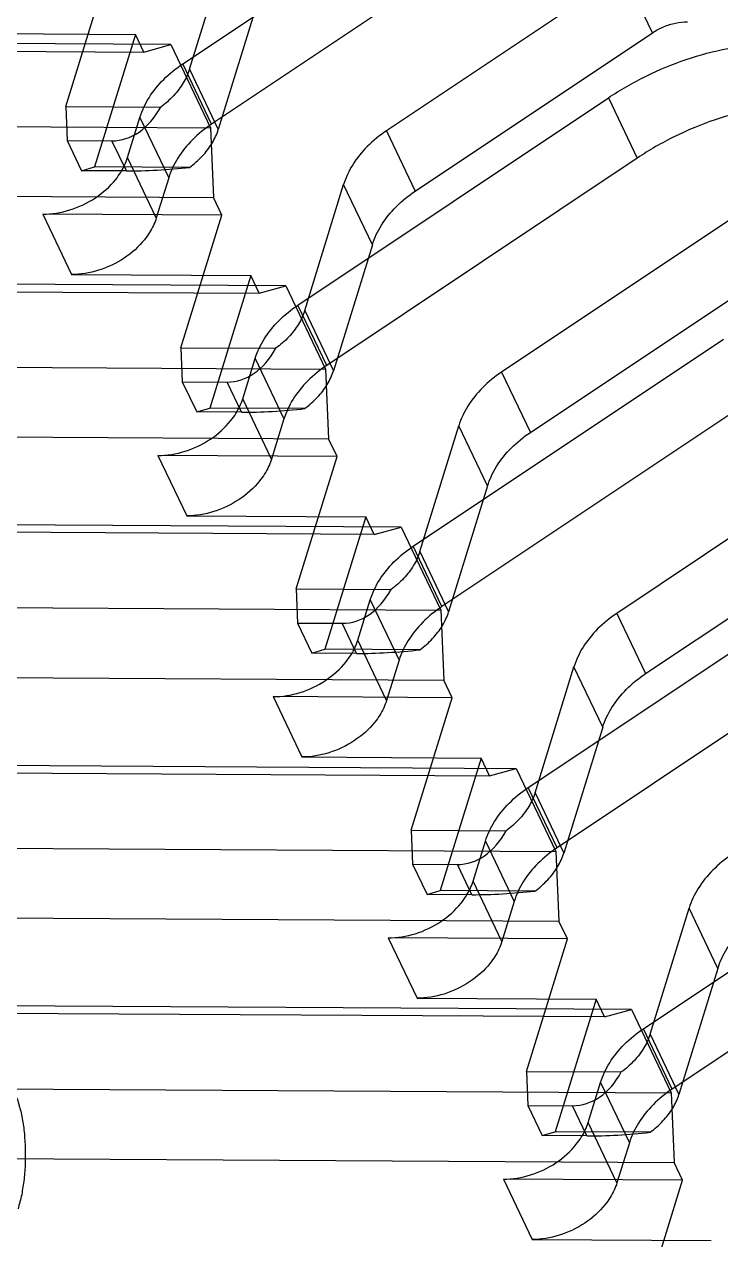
# Model space of a CAD drawing. Header units: millimetres. Extents: x 753 to 1632, y 352 to 973.
# Drawn here: x 1229.919 to 1231.356, y 774.433 to 776.938 of the extents above; entities that cross this region are included whole.
import ezdxf

# ---------------------------------------------------------------- set-up
doc = ezdxf.new("R2010")
doc.units = ezdxf.units.MM
doc.header["$LTSCALE"] = 30.734
doc.layers.get('0').update_dxf_attribs({"linetype": 'CONTINUOUS'})
doc.layers.add('CURVES', color=7, linetype='CONTINUOUS')

msp = doc.modelspace()

# ---------------------------------------------------------------- linework, layer by layer
at = {"color": 6, "linetype": 'Continuous'}
for p, q in [((1230.24623, 776.8565), (1230.88656, 777.28374)), ((1230.94594, 777.15942), (1230.30561, 776.73218)), ((1230.26018, 776.84559), (1230.34039, 777.10514)), ((1230.00504, 776.76863), (1230.08941, 777.04163)), ((1231.15556, 777.04481), (1230.66624, 776.71833)), ((1231.21494, 776.92049), (1231.15556, 777.04481)), ((1230.39977, 776.98083), (1230.31956, 776.72127)), ((1230.22146, 776.89609), (1223.86367, 776.9339)), ((1223.80845, 776.9186), (1230.16624, 776.88078)), ((1229.7793, 776.91951), (1230.14879, 776.91732)), ((1230.14879, 776.91732), (1230.06442, 776.64432)), ((1230.16624, 776.88078), (1230.14879, 776.91732)), ((1230.72562, 776.59401), (1231.21494, 776.92049)), ((1230.16624, 776.88078), (1230.22146, 776.89609)), ((1230.22146, 776.89609), (1230.30338, 776.72459)), ((1230.30561, 776.73218), (1230.24623, 776.8565)), ((1230.26018, 776.84559), (1230.31956, 776.72127)), ((1230.48374, 776.35923), (1231.12407, 776.78647)), ((1231.12407, 776.78647), (1231.18345, 776.66215)), ((1223.94559, 776.7624), (1230.30338, 776.72459)), ((1230.00504, 776.76863), (1230.20069, 776.76747)), ((1230.00504, 776.76863), (1230.00779, 776.69839)), ((1230.1323, 776.66324), (1230.15789, 776.74604)), ((1230.15789, 776.74604), (1230.21727, 776.62172)), ((1230.30338, 776.72459), (1230.30947, 776.5809)), ((1230.66624, 776.71833), (1230.72562, 776.59401)), ((1230.00779, 776.69839), (1230.10016, 776.69784)), ((1230.00779, 776.69839), (1230.03747, 776.63623)), ((1230.12985, 776.63568), (1230.10016, 776.69784)), ((1230.19168, 776.53892), (1230.1323, 776.66324)), ((1231.18345, 776.66215), (1230.54312, 776.23491)), ((1230.03747, 776.63623), (1230.06442, 776.64432)), ((1230.12985, 776.63568), (1230.03747, 776.63623)), ((1230.26007, 776.64315), (1230.06442, 776.64432)), ((1223.95168, 776.61871), (1230.30947, 776.5809)), ((1230.21727, 776.62172), (1230.19168, 776.53892)), ((1230.49769, 776.34832), (1230.5779, 776.60787)), ((1230.63728, 776.48356), (1230.5779, 776.60787)), ((1230.32692, 776.54437), (1230.30947, 776.5809)), ((1230.32692, 776.54437), (1229.95743, 776.54656)), ((1229.95743, 776.54656), (1230.01681, 776.42225)), ((1230.24256, 776.27136), (1230.32692, 776.54437)), ((1231.39307, 776.54754), (1230.90376, 776.22106)), ((1230.63728, 776.48356), (1230.55707, 776.22401)), ((1230.45897, 776.39882), (1224.10118, 776.43663)), ((1224.04596, 776.42133), (1230.40375, 776.38351)), ((1230.01681, 776.42225), (1230.3863, 776.42005)), ((1230.3863, 776.42005), (1230.30193, 776.14705)), ((1230.40375, 776.38351), (1230.3863, 776.42005)), ((1230.96313, 776.09675), (1231.45245, 776.42323)), ((1230.40375, 776.38351), (1230.45897, 776.39882)), ((1230.45897, 776.39882), (1230.54089, 776.22732)), ((1230.54312, 776.23491), (1230.48374, 776.35923)), ((1230.49769, 776.34832), (1230.55707, 776.22401)), ((1230.72125, 775.86196), (1231.36158, 776.2892)), ((1224.1831, 776.26513), (1230.54089, 776.22732)), ((1230.24256, 776.27136), (1230.4382, 776.2702)), ((1230.24256, 776.27136), (1230.2453, 776.20112)), ((1230.36981, 776.16597), (1230.3954, 776.24877)), ((1230.3954, 776.24877), (1230.45478, 776.12446)), ((1230.54089, 776.22732), (1230.54698, 776.08363)), ((1230.90376, 776.22106), (1230.96313, 776.09675)), ((1230.2453, 776.20112), (1230.33767, 776.20057)), ((1230.2453, 776.20112), (1230.27499, 776.13896)), ((1230.36736, 776.13841), (1230.33767, 776.20057)), ((1230.42919, 776.04165), (1230.36981, 776.16597)), ((1231.42096, 776.16488), (1230.78063, 775.73764)), ((1230.27499, 776.13896), (1230.30193, 776.14705)), ((1230.36736, 776.13841), (1230.27499, 776.13896)), ((1230.49758, 776.14588), (1230.30193, 776.14705)), ((1224.18919, 776.12145), (1230.54698, 776.08363)), ((1230.45478, 776.12446), (1230.42919, 776.04165)), ((1230.7352, 775.85105), (1230.81541, 776.11061)), ((1230.87479, 775.98629), (1230.81541, 776.11061)), ((1230.56443, 776.0471), (1230.54698, 776.08363)), ((1230.56443, 776.0471), (1230.19494, 776.04929)), ((1230.19494, 776.04929), (1230.25432, 775.92498)), ((1230.48007, 775.7741), (1230.56443, 776.0471)), ((1231.63058, 776.05027), (1231.14127, 775.72379)), ((1230.87479, 775.98629), (1230.79458, 775.72674)), ((1230.69648, 775.90155), (1224.33869, 775.93937)), ((1230.64126, 775.88625), (1224.28347, 775.92406)), ((1230.25432, 775.92498), (1230.62381, 775.92278)), ((1230.62381, 775.92278), (1230.53944, 775.64978)), ((1230.64126, 775.88625), (1230.62381, 775.92278)), ((1231.20064, 775.59948), (1231.68996, 775.92596)), ((1230.64126, 775.88625), (1230.69648, 775.90155)), ((1230.69648, 775.90155), (1230.7784, 775.73005)), ((1230.78063, 775.73764), (1230.72125, 775.86196)), ((1230.7352, 775.85105), (1230.79458, 775.72674)), ((1230.95876, 775.36469), (1231.59909, 775.79193)), ((1224.42061, 775.76787), (1230.7784, 775.73005)), ((1230.48007, 775.7741), (1230.67571, 775.77293)), ((1230.48007, 775.7741), (1230.48281, 775.70385)), ((1230.60732, 775.6687), (1230.63291, 775.7515)), ((1230.63291, 775.7515), (1230.69229, 775.62719)), ((1230.7784, 775.73005), (1230.78449, 775.58636)), ((1230.48281, 775.70385), (1230.57518, 775.7033)), ((1230.48281, 775.70385), (1230.5125, 775.64169)), ((1230.60487, 775.64114), (1230.57518, 775.7033)), ((1231.14127, 775.72379), (1231.20064, 775.59948)), ((1230.6667, 775.54438), (1230.60732, 775.6687)), ((1231.65847, 775.66761), (1231.01814, 775.24038)), ((1230.5125, 775.64169), (1230.53944, 775.64978)), ((1230.60487, 775.64114), (1230.5125, 775.64169)), ((1230.73509, 775.64861), (1230.53944, 775.64978)), ((1224.4267, 775.62418), (1230.78449, 775.58636)), ((1230.69229, 775.62719), (1230.6667, 775.54438)), ((1230.97272, 775.35379), (1231.05292, 775.61334)), ((1231.1123, 775.48902), (1231.05292, 775.61334)), ((1230.80194, 775.54983), (1230.78449, 775.58636)), ((1230.80194, 775.54983), (1230.43245, 775.55203)), ((1230.43245, 775.55203), (1230.49183, 775.42771)), ((1230.71758, 775.27683), (1230.80194, 775.54983)), ((1231.1123, 775.48902), (1231.03209, 775.22947)), ((1224.57621, 775.4421), (1230.934, 775.40428)), ((1230.49183, 775.42771), (1230.86132, 775.42551)), ((1224.52098, 775.42679), (1230.87877, 775.38898)), ((1230.86132, 775.42551), (1230.77696, 775.15251)), ((1230.87877, 775.38898), (1230.86132, 775.42551)), ((1230.87877, 775.38898), (1230.934, 775.40428)), ((1230.934, 775.40428), (1231.01591, 775.23278)), ((1231.01814, 775.24038), (1230.95876, 775.36469)), ((1230.97272, 775.35379), (1231.03209, 775.22947)), ((1231.19628, 774.86743), (1231.8366, 775.29466)), ((1224.65812, 775.2706), (1231.01591, 775.23278)), ((1230.71758, 775.27683), (1230.91323, 775.27566)), ((1230.71758, 775.27683), (1230.72032, 775.20658)), ((1230.84483, 775.17143), (1230.87042, 775.25424)), ((1230.87042, 775.25424), (1230.9298, 775.12992)), ((1231.01591, 775.23278), (1231.022, 775.08909)), ((1230.72032, 775.20658), (1230.81269, 775.20603)), ((1230.72032, 775.20658), (1230.75001, 775.14442)), ((1230.84238, 775.14387), (1230.81269, 775.20603)), ((1230.75001, 775.14442), (1230.77696, 775.15251)), ((1230.9726, 775.15135), (1230.77696, 775.15251)), ((1230.90421, 775.04712), (1230.84483, 775.17143)), ((1231.89598, 775.17034), (1231.25565, 774.74311)), ((1224.66421, 775.12691), (1231.022, 775.08909)), ((1230.84238, 775.14387), (1230.75001, 775.14442)), ((1230.9298, 775.12992), (1230.90421, 775.04712)), ((1231.21023, 774.85652), (1231.29043, 775.11607)), ((1231.34981, 774.99175), (1231.29043, 775.11607)), ((1231.03945, 775.05256), (1231.022, 775.08909)), ((1231.03945, 775.05256), (1230.66996, 775.05476)), ((1230.66996, 775.05476), (1230.72934, 774.93044)), ((1230.95509, 774.77956), (1231.03945, 775.05256)), ((1231.34981, 774.99175), (1231.2696, 774.7322)), ((1231.11628, 774.89171), (1224.75849, 774.92952)), ((1231.17151, 774.90701), (1224.81372, 774.94483)), ((1230.72934, 774.93044), (1231.09883, 774.92824)), ((1231.09883, 774.92824), (1231.01447, 774.65524)), ((1231.11628, 774.89171), (1231.09883, 774.92824)), ((1231.11628, 774.89171), (1231.17151, 774.90701)), ((1231.17151, 774.90701), (1231.25342, 774.73551)), ((1231.25565, 774.74311), (1231.19628, 774.86743)), ((1231.21023, 774.85652), (1231.2696, 774.7322)), ((1230.95509, 774.77956), (1231.15074, 774.77839)), ((1230.95509, 774.77956), (1230.95783, 774.70931)), ((1224.89563, 774.77333), (1231.25342, 774.73551)), ((1231.08234, 774.67416), (1231.10793, 774.75697)), ((1231.10793, 774.75697), (1231.16731, 774.63265)), ((1231.25342, 774.73551), (1231.25951, 774.59182)), ((1230.95783, 774.70931), (1231.0502, 774.70876)), ((1230.95783, 774.70931), (1230.98752, 774.64715)), ((1231.07989, 774.6466), (1231.0502, 774.70876)), ((1230.98752, 774.64715), (1231.01447, 774.65524)), ((1231.21011, 774.65408), (1231.01447, 774.65524)), ((1231.14172, 774.54985), (1231.08234, 774.67416)), ((1224.90172, 774.62964), (1231.25951, 774.59182)), ((1231.07989, 774.6466), (1230.98752, 774.64715)), ((1231.16731, 774.63265), (1231.14172, 774.54985)), ((1231.27696, 774.55529), (1231.25951, 774.59182)), ((1231.27696, 774.55529), (1230.90748, 774.55749)), ((1230.90748, 774.55749), (1230.96685, 774.43317)), ((1231.1926, 774.28229), (1231.27696, 774.55529)), ((1230.96685, 774.43317), (1231.33634, 774.43097))]:
    msp.add_line(p, q, dxfattribs=at)
for centre, major_axis, ratio, start_param, end_param in [((1230.09193, 776.90857), (-0.01538, 0.2105), 0.6553394, -3.1933518, -2.3522832), ((1230.21069, 776.65994), (0.16041, 0.01172), 0.1325221, -2.1086489, -1.2675802), ((1230.32945, 776.41131), (-0.01538, 0.2105), 0.6553394, -3.1933518, -2.3522832), ((1230.4482, 776.16267), (0.16041, 0.01172), 0.1325221, -2.1086489, -1.2675802), ((1230.56696, 775.91404), (-0.01538, 0.2105), 0.6553394, -3.1933518, -2.3522832), ((1230.68571, 775.6654), (0.16041, 0.01172), 0.1325221, -2.1086489, -1.2675802), ((1230.80447, 775.41677), (-0.01538, 0.2105), 0.6553394, -3.1933518, -2.3522832), ((1230.92322, 775.16813), (0.16041, 0.01172), 0.1325221, -2.1086489, -1.2675802), ((1231.04198, 774.9195), (-0.01538, 0.2105), 0.6553394, -3.1933518, -2.3522832), ((1231.16073, 774.67087), (0.16041, 0.01172), 0.1325221, -2.1086489, -1.2675802)]:
    msp.add_ellipse(centre, major_axis=major_axis, ratio=ratio, start_param=start_param, end_param=end_param, dxfattribs=at)
for points, start_tangent, end_tangent in [([(1229.92972, 776.99129), (1229.88781, 776.95328), (1229.83521, 776.92818), (1229.7793, 776.91951)], (-0.6245995, -0.7809452), (-0.9999823, 0.0059479)), ([(1231.21494, 776.92049), (1231.23791, 776.93283), (1231.26261, 776.94052), (1231.28734, 776.94305)], (0.8318392, 0.5550168), (0.9999823, -0.0059479)), ([(1231.12407, 776.78647), (1231.20173, 776.83118), (1231.28467, 776.86545), (1231.37019, 776.88816)], (0.8318392, 0.5550168), (0.9817247, 0.1903069)), ([(1230.15789, 776.74604), (1230.17671, 776.78655), (1230.20685, 776.82423), (1230.24623, 776.8565)], (0.2952474, 0.9554208), (0.8318392, 0.5550168)), ([(1230.26018, 776.84559), (1230.24736, 776.81732), (1230.22713, 776.79075), (1230.20069, 776.76747)], (-0.2952474, -0.9554208), (-0.8081993, -0.5889091)), ([(1231.42957, 776.76384), (1231.34404, 776.74113), (1231.2611, 776.70686), (1231.18345, 776.66215)], (-0.9817247, -0.1903069), (-0.8318392, -0.5550168)), ([(1230.30561, 776.73218), (1230.26623, 776.69991), (1230.23609, 776.66223), (1230.21727, 776.62172)], (-0.8318392, -0.5550168), (-0.2952474, -0.9554208)), ([(1230.26007, 776.64315), (1230.28651, 776.66644), (1230.30674, 776.693), (1230.31956, 776.72127)], (0.8081993, 0.5889091), (0.2952474, 0.9554208)), ([(1230.66624, 776.71833), (1230.62686, 776.68606), (1230.59672, 776.64838), (1230.5779, 776.60787)], (-0.8318392, -0.5550168), (-0.2952474, -0.9554208)), ([(1230.10786, 776.61834), (1230.11818, 776.63285), (1230.12637, 776.64791), (1230.1323, 776.66324)], (0.6245995, 0.7809452), (0.2952474, 0.9554208)), ([(1229.95743, 776.54656), (1230.01333, 776.55523), (1230.06593, 776.58032), (1230.10786, 776.61834)], (0.9999823, -0.0059479), (0.6245995, 0.7809452)), ([(1230.63728, 776.48356), (1230.6561, 776.52406), (1230.68624, 776.56174), (1230.72562, 776.59401)], (0.2952474, 0.9554208), (0.8318392, 0.5550168)), ([(1230.19168, 776.53892), (1230.18575, 776.52359), (1230.17756, 776.50854), (1230.16723, 776.49402)], (-0.2952474, -0.9554208), (-0.6245995, -0.7809452)), ([(1230.16723, 776.49402), (1230.12532, 776.45601), (1230.07272, 776.43092), (1230.01681, 776.42225)], (-0.6245995, -0.7809452), (-0.9999823, 0.0059479)), ([(1230.3954, 776.24877), (1230.41422, 776.28928), (1230.44436, 776.32696), (1230.48374, 776.35923)], (0.2952474, 0.9554208), (0.8318392, 0.5550168)), ([(1230.49769, 776.34832), (1230.48487, 776.32005), (1230.46464, 776.29348), (1230.4382, 776.2702)], (-0.2952474, -0.9554208), (-0.8081993, -0.5889091)), ([(1230.54312, 776.23491), (1230.50374, 776.20264), (1230.4736, 776.16496), (1230.45478, 776.12446)], (-0.8318392, -0.5550168), (-0.2952474, -0.9554208)), ([(1230.49758, 776.14588), (1230.52402, 776.16917), (1230.54425, 776.19573), (1230.55707, 776.22401)], (0.8081993, 0.5889091), (0.2952474, 0.9554208)), ([(1230.90376, 776.22106), (1230.86437, 776.18879), (1230.83424, 776.15111), (1230.81541, 776.11061)], (-0.8318392, -0.5550168), (-0.2952474, -0.9554208)), ([(1230.34537, 776.12107), (1230.35569, 776.13559), (1230.36389, 776.15064), (1230.36981, 776.16597)], (0.6245995, 0.7809452), (0.2952474, 0.9554208)), ([(1230.19494, 776.04929), (1230.25084, 776.05796), (1230.30344, 776.08305), (1230.34537, 776.12107)], (0.9999823, -0.0059479), (0.6245995, 0.7809452)), ([(1230.87479, 775.98629), (1230.89361, 776.0268), (1230.92375, 776.06448), (1230.96313, 776.09675)], (0.2952474, 0.9554208), (0.8318392, 0.5550168)), ([(1230.42919, 776.04165), (1230.42326, 776.02632), (1230.41507, 776.01127), (1230.40475, 775.99675)], (-0.2952474, -0.9554208), (-0.6245995, -0.7809452)), ([(1230.40475, 775.99675), (1230.36283, 775.95874), (1230.31023, 775.93365), (1230.25432, 775.92498)], (-0.6245995, -0.7809452), (-0.9999823, 0.0059479)), ([(1230.63291, 775.7515), (1230.65173, 775.79201), (1230.68187, 775.82969), (1230.72125, 775.86196)], (0.2952474, 0.9554208), (0.8318392, 0.5550168)), ([(1230.7352, 775.85105), (1230.72238, 775.82278), (1230.70215, 775.79622), (1230.67571, 775.77293)], (-0.2952474, -0.9554208), (-0.8081993, -0.5889091)), ([(1230.78063, 775.73764), (1230.74125, 775.70538), (1230.71111, 775.6677), (1230.69229, 775.62719)], (-0.8318392, -0.5550168), (-0.2952474, -0.9554208)), ([(1230.73509, 775.64861), (1230.76153, 775.6719), (1230.78176, 775.69846), (1230.79458, 775.72674)], (0.8081993, 0.5889091), (0.2952474, 0.9554208)), ([(1231.14127, 775.72379), (1231.10188, 775.69152), (1231.07175, 775.65384), (1231.05292, 775.61334)], (-0.8318392, -0.5550168), (-0.2952474, -0.9554208)), ([(1230.58288, 775.6238), (1230.5932, 775.63832), (1230.6014, 775.65337), (1230.60732, 775.6687)], (0.6245995, 0.7809452), (0.2952474, 0.9554208)), ([(1230.43245, 775.55203), (1230.48835, 775.56069), (1230.54095, 775.58579), (1230.58288, 775.6238)], (0.9999823, -0.0059479), (0.6245995, 0.7809452)), ([(1231.1123, 775.48902), (1231.13112, 775.52953), (1231.16126, 775.56721), (1231.20064, 775.59948)], (0.2952474, 0.9554208), (0.8318392, 0.5550168)), ([(1230.6667, 775.54438), (1230.66077, 775.52905), (1230.65258, 775.514), (1230.64226, 775.49948)], (-0.2952474, -0.9554208), (-0.6245995, -0.7809452)), ([(1230.64226, 775.49948), (1230.60034, 775.46148), (1230.54774, 775.43638), (1230.49183, 775.42771)], (-0.6245995, -0.7809452), (-0.9999823, 0.0059479)), ([(1230.87042, 775.25424), (1230.88925, 775.29474), (1230.91938, 775.33242), (1230.95876, 775.36469)], (0.2952474, 0.9554208), (0.8318392, 0.5550168)), ([(1230.97272, 775.35379), (1230.95989, 775.32551), (1230.93966, 775.29895), (1230.91323, 775.27566)], (-0.2952474, -0.9554208), (-0.8081993, -0.5889091)), ([(1231.01814, 775.24038), (1230.97876, 775.20811), (1230.94862, 775.17043), (1230.9298, 775.12992)], (-0.8318392, -0.5550168), (-0.2952474, -0.9554208)), ([(1230.9726, 775.15135), (1230.99904, 775.17463), (1231.01927, 775.20119), (1231.03209, 775.22947)], (0.8081993, 0.5889091), (0.2952474, 0.9554208)), ([(1231.37878, 775.22653), (1231.33939, 775.19426), (1231.30926, 775.15658), (1231.29043, 775.11607)], (-0.8318392, -0.5550168), (-0.2952474, -0.9554208)), ([(1230.82039, 775.12653), (1230.83071, 775.14105), (1230.83891, 775.1561), (1230.84483, 775.17143)], (0.6245995, 0.7809452), (0.2952474, 0.9554208)), ([(1230.66996, 775.05476), (1230.72587, 775.06342), (1230.77846, 775.08852), (1230.82039, 775.12653)], (0.9999823, -0.0059479), (0.6245995, 0.7809452)), ([(1231.34981, 774.99175), (1231.36864, 775.03226), (1231.39877, 775.06994), (1231.43816, 775.10221)], (0.2952474, 0.9554208), (0.8318392, 0.5550168)), ([(1230.90421, 775.04712), (1230.89829, 775.03179), (1230.89009, 775.01673), (1230.87977, 775.00221)], (-0.2952474, -0.9554208), (-0.6245995, -0.7809452)), ([(1230.87977, 775.00221), (1230.83785, 774.96421), (1230.78526, 774.93911), (1230.72934, 774.93044)], (-0.6245995, -0.7809452), (-0.9999823, 0.0059479)), ([(1231.10793, 774.75697), (1231.12676, 774.79748), (1231.15689, 774.83516), (1231.19628, 774.86743)], (0.2952474, 0.9554208), (0.8318392, 0.5550168)), ([(1231.21023, 774.85652), (1231.1974, 774.82824), (1231.17717, 774.80168), (1231.15074, 774.77839)], (-0.2952474, -0.9554208), (-0.8081993, -0.5889091)), ([(1231.25565, 774.74311), (1231.21627, 774.71084), (1231.18613, 774.67316), (1231.16731, 774.63265)], (-0.8318392, -0.5550168), (-0.2952474, -0.9554208)), ([(1231.21011, 774.65408), (1231.23655, 774.67736), (1231.25678, 774.70393), (1231.2696, 774.7322)], (0.8081993, 0.5889091), (0.2952474, 0.9554208)), ([(1231.0579, 774.62926), (1231.06822, 774.64378), (1231.07642, 774.65883), (1231.08234, 774.67416)], (0.6245995, 0.7809452), (0.2952474, 0.9554208)), ([(1230.90748, 774.55749), (1230.96338, 774.56615), (1231.01598, 774.59125), (1231.0579, 774.62926)], (0.9999823, -0.0059479), (0.6245995, 0.7809452)), ([(1231.14172, 774.54985), (1231.1358, 774.53452), (1231.1276, 774.51946), (1231.11728, 774.50494)], (-0.2952474, -0.9554208), (-0.6245995, -0.7809452)), ([(1231.11728, 774.50494), (1231.07536, 774.46694), (1231.02277, 774.44184), (1230.96685, 774.43317)], (-0.6245995, -0.7809452), (-0.9999823, 0.0059479))]:
    msp.add_spline(points, degree=3, dxfattribs=dict(at, start_tangent=start_tangent, end_tangent=end_tangent))
at = {"layer": 'CURVES', "color": 4, "linetype": 'Continuous', "start_tangent": (0.3514462, 0.9362081), "end_tangent": (-0.243713, -0.9698474)}
msp.add_spline([(1229.80269, 774.71379), (1229.8073, 774.72606), (1229.80961, 774.7322), (1229.81191, 774.73834), (1229.81462, 774.74321), (1229.81733, 774.74808), (1229.82005, 774.75295), (1229.82276, 774.75782), (1229.82577, 774.76123), (1229.82879, 774.76464), (1229.8318, 774.76806), (1229.83482, 774.77147), (1229.83808, 774.77332), (1229.84134, 774.77516), (1229.8446, 774.77701), (1229.84787, 774.77886), (1229.85114, 774.779), (1229.85441, 774.77914), (1229.85768, 774.77929), (1229.86095, 774.77943), (1229.86416, 774.77792), (1229.86737, 774.7764), (1229.87058, 774.77488), (1229.87379, 774.77337), (1229.87682, 774.77025), (1229.87985, 774.76713), (1229.88288, 774.76401), (1229.88591, 774.76089), (1229.88868, 774.75619), (1229.89146, 774.75149), (1229.89424, 774.74679), (1229.89701, 774.74209), (1229.89933, 774.73616), (1229.90165, 774.73022), (1229.90398, 774.72429), (1229.9063, 774.71835), (1229.90813, 774.71134), (1229.90995, 774.70432), (1229.91361, 774.69029), (1229.91615, 774.67464), (1229.91869, 774.65899), (1229.92001, 774.64201), (1229.92134, 774.62502), (1229.92137, 774.60795), (1229.92139, 774.59087), (1229.92014, 774.57407), (1229.9189, 774.55726), (1229.91642, 774.54137), (1229.91395, 774.52547), (1229.91028, 774.51085), (1229.90661, 774.49623)], degree=3, dxfattribs=at)

doc.saveas('drawing.dxf')
